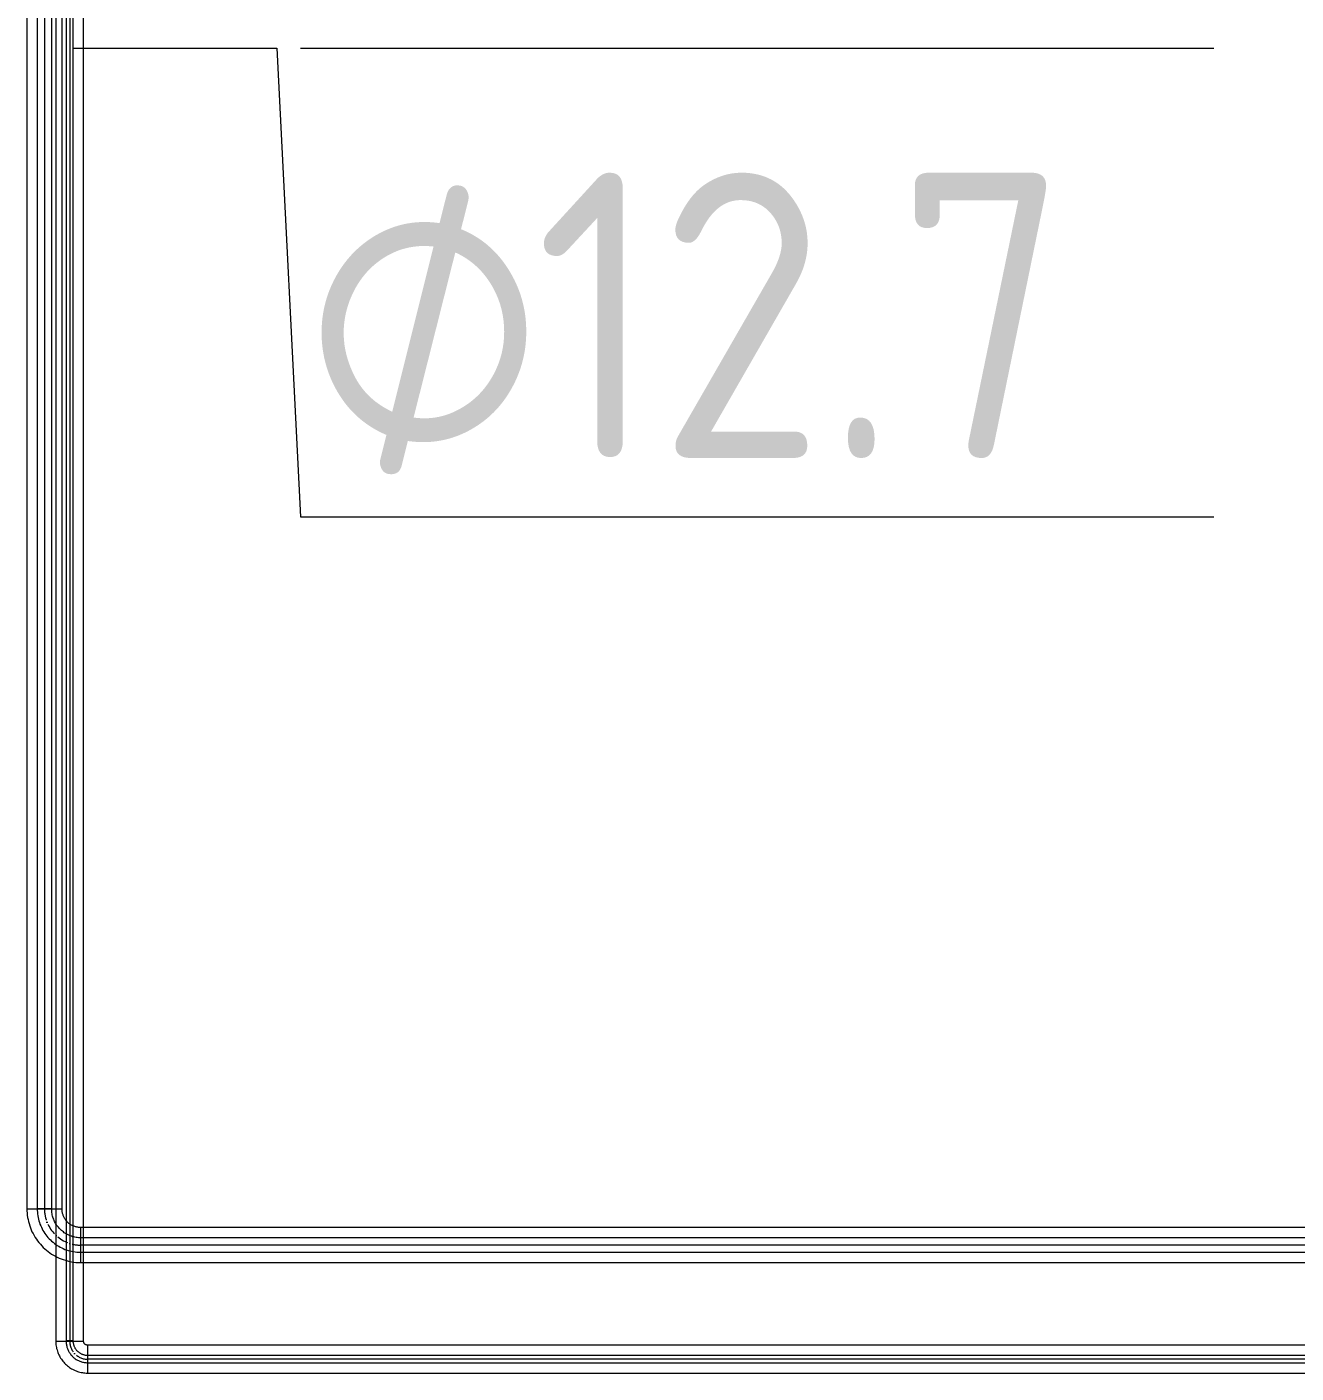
# Model space of a CAD drawing. Header units: millimetres. Extents: x -88595 to 880822, y -1054509 to -148035.
# Drawn here: x 412537 to 413648, y -273096 to -271916 of the extents above; entities that cross this region are included whole.
import ezdxf

# ---------------------------------------------------------------- set-up
doc = ezdxf.new("R2010")
doc.units = ezdxf.units.MM
doc.linetypes.add('$8$ADSK_Осевая', pattern=[14, 10, -2, 0, -2])
for name, color, linetype, lineweight in [('Изоляция', 7, 'Continuous', 18), ('Марки', 7, 'Continuous', 20), ('Трубопровод', 7, 'Continuous', 18), ('Трубопроводы', 7, 'Continuous', 18)]:
    doc.layers.add(name, color=color, linetype=linetype, lineweight=lineweight)
doc.styles.add('$1$GOST Common_9', font='GOST_Common.ttf', dxfattribs={"width": 0.9, "height": 250})
doc.styles.add('$5$GOST Common', font='GOST_Common.ttf', dxfattribs={"width": 0.9, "height": 250})

# ---------------------------------------------------------------- blocks, each defined once
blk = doc.blocks.new('$0$ADSK_МедьПайка_Отвод-гнутая труба - Отвод _гнутая труба_-V41-В_Координация_3 этаж ОВ3')
at = {"layer": 'Трубопроводы', "color": 134, "true_color": 0x00a6a6}
for p, q in [((6.4, 31.8), (-6.3, 31.8)), ((6.4, 31.8), (-6.3, 31.8)), ((-31.7, 6.4), (-31.7, -6.3)), ((-31.7, 6.4), (-31.7, -6.3))]:
    blk.add_line(p, q, dxfattribs=at)
at = {"layer": 'Трубопроводы', "color": 134, "true_color": 0x00a6a6, "flags": 128}
for points in [[(-31.7, -6.3), (-30.2, -6.3), (-28.7, -6.2), (-27.2, -6.1), (-25.7, -5.9), (-24.2, -5.6), (-22.7, -5.3), (-21.2, -4.9), (-19.8, -4.4), (-18.3, -3.9), (-16.9, -3.3), (-15.5, -2.7), (-14.2, -2), (-12.8, -1.3), (-11.5, -0.5), (-10.2, 0.3), (-9, 1.2), (-7.8, 2.1), (-6.6, 3.1), (-5.5, 4.1), (-4.4, 5.2), (-3.4, 6.3), (-2.4, 7.5), (-1.4, 8.7), (-0.5, 9.9), (0.3, 11.2), (1.1, 12.5), (1.9, 13.8), (2.5, 15.2), (3.2, 16.5), (3.8, 17.9), (4.3, 19.4), (4.8, 20.8), (5.2, 22.3), (5.5, 23.8), (5.8, 25.3), (6, 26.8), (6.2, 28.3), (6.3, 29.8), (6.3, 31.3), (6.4, 31.8)], [(-6.3, 31.8), (-6.4, 30.7), (-6.4, 29.7), (-6.5, 28.7), (-6.7, 27.7), (-6.9, 26.7), (-7.1, 25.7), (-7.3, 24.7), (-7.6, 23.8), (-8, 22.8), (-8.4, 21.9), (-8.8, 20.9), (-9.2, 20), (-9.7, 19.1), (-10.2, 18.3), (-10.8, 17.4), (-11.4, 16.6), (-12, 15.8), (-12.7, 15), (-13.3, 14.3), (-14.1, 13.5), (-14.8, 12.8), (-15.6, 12.2), (-16.4, 11.5), (-17.2, 10.9), (-18, 10.4), (-18.9, 9.8), (-19.8, 9.3), (-20.7, 8.9), (-21.6, 8.5), (-22.5, 8.1), (-23.5, 7.7), (-24.5, 7.4), (-25.4, 7.1), (-26.4, 6.9), (-27.4, 6.7), (-28.4, 6.6), (-29.4, 6.5), (-30.5, 6.4), (-31.5, 6.4), (-31.7, 6.4)]]:
    blk.add_lwpolyline(points, dxfattribs=at)
blk = doc.blocks.new('$0$ADSK_МедьПайка_Отвод-гнутая труба - Отвод _гнутая труба_-V44-В_Координация_3 этаж ОВ3')
at = {"layer": 'Трубопроводы', "color": 190, "true_color": 0x8000ff}
for p, q in [((3.2, 15.9), (-3.2, 15.9)), ((3.2, 15.9), (-3.2, 15.9)), ((-15.9, 3.2), (-15.9, -3.2)), ((-15.9, 3.2), (-15.9, -3.2))]:
    blk.add_line(p, q, dxfattribs=at)
at = {"layer": 'Трубопроводы', "color": 190, "true_color": 0x8000ff, "flags": 128}
for points in [[(-15.9, -3.2), (-15.1, -3.2), (-14.4, -3.1), (-13.6, -3), (-12.8, -2.9), (-12.1, -2.8), (-11.3, -2.6), (-10.6, -2.4), (-9.9, -2.2), (-9.2, -2), (-8.5, -1.7), (-7.8, -1.4), (-7.1, -1), (-6.4, -0.7), (-5.8, -0.3), (-5.1, 0.2), (-4.5, 0.6), (-3.9, 1.1), (-3.3, 1.6), (-2.8, 2.1), (-2.2, 2.6), (-1.7, 3.2), (-1.2, 3.7), (-0.7, 4.3), (-0.3, 4.9), (0.2, 5.6), (0.6, 6.2), (0.9, 6.9), (1.3, 7.6), (1.6, 8.3), (1.9, 9), (2.1, 9.7), (2.4, 10.4), (2.6, 11.1), (2.8, 11.9), (2.9, 12.6), (3, 13.4), (3.1, 14.1), (3.2, 14.9), (3.2, 15.7), (3.2, 15.9)], [(-3.2, 15.9), (-3.2, 15.4), (-3.2, 14.9), (-3.3, 14.4), (-3.3, 13.9), (-3.4, 13.4), (-3.5, 12.9), (-3.7, 12.4), (-3.8, 11.9), (-4, 11.4), (-4.2, 10.9), (-4.4, 10.5), (-4.6, 10), (-4.9, 9.6), (-5.1, 9.1), (-5.4, 8.7), (-5.7, 8.3), (-6, 7.9), (-6.3, 7.5), (-6.7, 7.1), (-7, 6.8), (-7.4, 6.4), (-7.8, 6.1), (-8.2, 5.8), (-8.6, 5.5), (-9, 5.2), (-9.4, 4.9), (-9.9, 4.7), (-10.3, 4.4), (-10.8, 4.2), (-11.3, 4), (-11.8, 3.9), (-12.2, 3.7), (-12.7, 3.6), (-13.2, 3.5), (-13.7, 3.4), (-14.2, 3.3), (-14.7, 3.2), (-15.2, 3.2), (-15.7, 3.2), (-15.9, 3.2)]]:
    blk.add_lwpolyline(points, dxfattribs=at)
blk = doc.blocks.new('$0$ADSK_M_Трубы - Диаметр_8-160846-В_Координация_3 этаж ОВ3')
at = {"layer": 'Марки'}
blk.add_line((0, 0), (8, 0), dxfattribs=at)

msp = doc.modelspace()

# ---------------------------------------------------------------- linework, layer by layer
at = {"layer": 'Изоляция', "color": 134, "true_color": 0x00a6a6}
for p, q in [((412536.7, -270721.2), (412536.7, -272951.9)), ((412567.4, -272951.9), (412567.4, -270721.2)), ((412536.7, -272951.9), (412567.4, -272951.9)), ((412583.8, -272999), (412583.8, -272968.3)), ((416882.1, -272968.3), (412583.8, -272968.3)), ((412583.8, -272999), (416880.1, -272999))]:
    msp.add_line(p, q, dxfattribs=at)
at = {"layer": 'Изоляция', "color": 190, "true_color": 0x8000ff}
for p, q in [((412561.9, -270775.4), (412561.9, -273067.8)), ((412586.3, -273067.8), (412586.3, -270775.4)), ((412561.9, -273067.8), (412586.3, -273067.8)), ((412590, -273095.8), (412590, -273071.5)), ((416827.9, -273071.5), (412590, -273071.5)), ((412590, -273095.8), (416824.1, -273095.8))]:
    msp.add_line(p, q, dxfattribs=at)
at = {"layer": 'Изоляция', "color": 134, "true_color": 0x00a6a6, "flags": 128}
for points in [[(412536.7, -272951.9), (412536.7, -272953.8), (412536.8, -272955.7), (412537, -272957.5), (412537.3, -272959.4), (412537.6, -272961.3), (412538, -272963.1), (412538.5, -272964.9), (412539.1, -272966.7), (412539.7, -272968.5), (412540.4, -272970.2), (412541.1, -272972), (412542, -272973.6), (412542.9, -272975.3), (412543.9, -272976.9), (412544.9, -272978.5), (412546, -272980), (412547.1, -272981.5), (412548.4, -272983), (412549.6, -272984.3), (412550.9, -272985.7), (412552.3, -272987), (412553.8, -272988.2), (412555.2, -272989.4), (412556.8, -272990.5), (412558.3, -272991.5), (412559.9, -272992.5), (412561.6, -272993.4), (412563.2, -272994.3), (412565, -272995.1), (412566.7, -272995.8), (412568.5, -272996.4), (412570.3, -272997), (412572.1, -272997.5), (412573.9, -272998), (412575.8, -272998.3), (412577.6, -272998.6), (412579.5, -272998.8), (412581.4, -272998.9), (412583.3, -272999), (412583.8, -272999)], [(412583.8, -272968.3), (412583.1, -272968.3), (412582.5, -272968.2), (412581.8, -272968.2), (412581.2, -272968.1), (412580.5, -272968), (412579.9, -272967.8), (412579.2, -272967.7), (412578.6, -272967.5), (412578, -272967.2), (412577.4, -272967), (412576.8, -272966.7), (412576.2, -272966.4), (412575.6, -272966.1), (412575.1, -272965.8), (412574.5, -272965.4), (412574, -272965.1), (412573.5, -272964.7), (412572.9, -272964.2), (412572.5, -272963.8), (412572, -272963.3), (412571.6, -272962.8), (412571.1, -272962.3), (412570.7, -272961.8), (412570.3, -272961.3), (412570, -272960.8), (412569.6, -272960.2), (412569.3, -272959.6), (412569, -272959), (412568.7, -272958.4), (412568.5, -272957.8), (412568.3, -272957.2), (412568.1, -272956.6), (412567.9, -272956), (412567.7, -272955.3), (412567.6, -272954.7), (412567.5, -272954), (412567.4, -272953.4), (412567.4, -272952.7), (412567.4, -272952.1), (412567.4, -272951.9)]]:
    msp.add_lwpolyline(points, dxfattribs=at)
at = {"layer": 'Изоляция', "color": 190, "true_color": 0x8000ff, "flags": 128}
for points in [[(412561.9, -273067.8), (412561.9, -273068.9), (412562, -273070), (412562.1, -273071.1), (412562.3, -273072.2), (412562.5, -273073.3), (412562.7, -273074.4), (412563, -273075.5), (412563.3, -273076.6), (412563.7, -273077.7), (412564.1, -273078.7), (412564.6, -273079.7), (412565.1, -273080.7), (412565.6, -273081.7), (412566.2, -273082.7), (412566.8, -273083.6), (412567.5, -273084.5), (412568.2, -273085.4), (412568.9, -273086.3), (412569.6, -273087.1), (412570.4, -273087.9), (412571.2, -273088.7), (412572.1, -273089.4), (412573, -273090.1), (412573.9, -273090.8), (412574.8, -273091.4), (412575.8, -273092), (412576.7, -273092.5), (412577.7, -273093), (412578.8, -273093.5), (412579.8, -273093.9), (412580.9, -273094.3), (412581.9, -273094.6), (412583, -273094.9), (412584.1, -273095.2), (412585.2, -273095.4), (412586.3, -273095.6), (412587.4, -273095.7), (412588.5, -273095.8), (412589.7, -273095.8), (412590, -273095.8)], [(412590, -273071.5), (412589.8, -273071.5), (412589.7, -273071.5), (412589.5, -273071.4), (412589.4, -273071.4), (412589.2, -273071.4), (412589.1, -273071.4), (412588.9, -273071.3), (412588.8, -273071.3), (412588.7, -273071.2), (412588.5, -273071.2), (412588.4, -273071.1), (412588.3, -273071.1), (412588.1, -273071), (412588, -273070.9), (412587.9, -273070.8), (412587.8, -273070.7), (412587.6, -273070.7), (412587.5, -273070.6), (412587.4, -273070.5), (412587.3, -273070.4), (412587.2, -273070.2), (412587.1, -273070.1), (412587, -273070), (412586.9, -273069.9), (412586.8, -273069.8), (412586.8, -273069.6), (412586.7, -273069.5), (412586.6, -273069.4), (412586.6, -273069.3), (412586.5, -273069.1), (412586.5, -273069), (412586.4, -273068.8), (412586.4, -273068.7), (412586.3, -273068.5), (412586.3, -273068.4), (412586.3, -273068.3), (412586.3, -273068.1), (412586.3, -273068), (412586.3, -273067.8), (412586.3, -273067.8)]]:
    msp.add_lwpolyline(points, dxfattribs=at)
at = {"layer": 'Марки'}
for p, q in [((412576.8, -271934.9), (412755.6, -271934.9)), ((412755.6, -271934.9), (412776.3, -272345.5))]:
    msp.add_line(p, q, dxfattribs=at)
at = {"layer": 'Трубопровод', "color": 134, "linetype": 'Continuous', "true_color": 0x00a6a6}
for p, q in [((412545.7, -270721.2), (412545.7, -272951.9)), ((412558.4, -272951.9), (412558.4, -270721.2)), ((416882.1, -272977.3), (412583.8, -272977.3)), ((412583.8, -272990), (416882.1, -272990))]:
    msp.add_line(p, q, dxfattribs=at)
at = {"layer": 'Трубопровод', "color": 134, "true_color": 0x00a6a6}
for p, q in [((412552, -270721.2), (412552, -272951.9)), ((412552, -270721.2), (412552, -272951.9)), ((416882.1, -272983.6), (412583.8, -272983.6)), ((416882.1, -272983.6), (412583.8, -272983.6))]:
    msp.add_line(p, q, dxfattribs=at)
at = {"layer": 'Трубопровод', "color": 190, "linetype": 'Continuous', "true_color": 0x8000ff}
for p, q in [((412570.9, -270775.4), (412570.9, -273067.8)), ((412577.3, -273067.8), (412577.3, -270775.4)), ((416827.9, -273080.5), (412590, -273080.5)), ((412590, -273086.8), (416827.9, -273086.8))]:
    msp.add_line(p, q, dxfattribs=at)
at = {"layer": 'Трубопровод', "color": 190, "true_color": 0x8000ff}
for p, q in [((412574.1, -270775.4), (412574.1, -273067.8)), ((412574.1, -270775.4), (412574.1, -273067.8)), ((416827.9, -273083.6), (412590, -273083.6)), ((416827.9, -273083.6), (412590, -273083.6))]:
    msp.add_line(p, q, dxfattribs=at)
at = {"layer": 'Трубопроводы', "color": 134, "linetype": '$8$ADSK_Осевая', "true_color": 0x00a6a6}
msp.add_arc((412583.8, -272951.9), 31.8, 180, 270, dxfattribs=at)
at = {"layer": 'Трубопроводы', "color": 190, "linetype": '$8$ADSK_Осевая', "true_color": 0x8000ff}
msp.add_arc((412590, -273067.8), 15.9, 180, 270, dxfattribs=at)

# ---------------------------------------------------------------- block references
at = {"layer": 'Марки', "xscale": 99.99999999999993, "yscale": 99.99999999999993, "zscale": 99.99999999999993}
for p in [(412776.3, -271934.9), (412776.3, -272345.5)]:
    msp.add_blockref('$0$ADSK_M_Трубы - Диаметр_8-160846-В_Координация_3 этаж ОВ3', p, dxfattribs=at)
at = {"layer": 'Трубопроводы', "color": 134, "true_color": 0x00a6a6, "rotation": 270}
msp.add_blockref('$0$ADSK_МедьПайка_Отвод-гнутая труба - Отвод _гнутая труба_-V41-В_Координация_3 этаж ОВ3', (412552, -272983.6), dxfattribs=at)
at = {"layer": 'Трубопроводы', "color": 190, "true_color": 0x8000ff, "rotation": 270}
msp.add_blockref('$0$ADSK_МедьПайка_Отвод-гнутая труба - Отвод _гнутая труба_-V44-В_Координация_3 этаж ОВ3', (412574.1, -273083.6), dxfattribs=at)

# ---------------------------------------------------------------- texts
at = {"layer": 'Марки', "lineweight": 9, "char_height": 250, "attachment_point": 1}
for s, insert, width, style in [('12.7', (412981.8, -272044), 606.076, '$5$GOST Common'), ('\\fGOST Common|b0|i0|c254|p34|;\\W.9;⌀', (412779.4, -272044), 245.316, '$1$GOST Common_9')]:
    msp.add_mtext(s, dxfattribs=dict(at, insert=insert, width=width, style=style))

doc.saveas('drawing.dxf')
